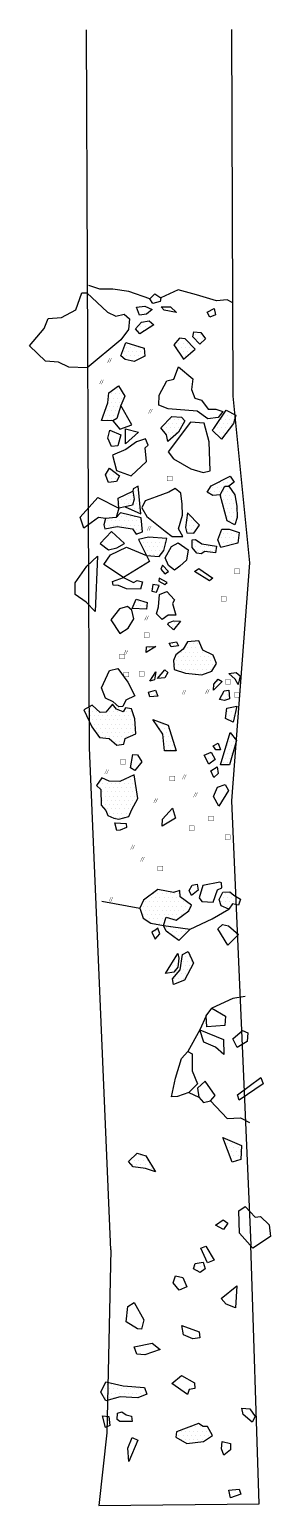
# Model space of a CAD drawing. Header units: metres. Extents: x 3.22 to 3.93, y -21.26 to -16.9.
import ezdxf

# ---------------------------------------------------------------- set-up
doc = ezdxf.new("R2010")
doc.units = ezdxf.units.M
doc.header["$LTSCALE"] = 25
doc.header["$MEASUREMENT"] = 0
doc.linetypes.add('STRICHPUNKTX2', pattern=[2, 1, -0.5, 0, -0.5])
doc.layers.get('0').update_dxf_attribs({"linetype": 'CONTINUOUS'})
for name, color, linetype in [('BEFUND', 1, 'CONTINUOUS'), ('FEUER', 1, 'CONTINUOUS'), ('GRABUNGSGRENZE', 3, 'STRICHPUNKTX2'), ('STEINE', 4, 'CONTINUOUS'), ('STEINESCHRAFF', 4, 'CONTINUOUS')]:
    doc.layers.add(name, color=color, linetype=linetype)

# ---------------------------------------------------------------- blocks, each defined once
blk = doc.blocks.new('HK')
at = {"layer": 'FEUER', "const_width": 0.1}
for points in [[(-0.66, -1.37), (0, 0)], [(0.52, -0.03), (-0.1, -1.37)]]:
    blk.add_lwpolyline(points, dxfattribs=at)
blk = doc.blocks.new('RL')
at = {"layer": 'FEUER', "const_width": 0.1}
blk.add_lwpolyline([(0, -1.4), (0, 0), (1.5, 0), (1.5, -1.4), (0, -1.4)], dxfattribs=at)
blk = doc.blocks.new('*X3')
at = {"color": 0}
for p, q in [((380, -2017.5), (380, -2017.5)), ((380.625, -2018.75), (380.625, -2018.75)), ((381.25, -2020), (381.25, -2020)), ((381.875, -2018.75), (381.875, -2018.75)), ((381.875, -2021.25), (381.875, -2021.25)), ((382.5, -2020), (382.5, -2020)), ((383.125, -2018.75), (383.125, -2018.75)), ((383.125, -2021.25), (383.125, -2021.25)), ((383.75, -2020), (383.75, -2020)), ((384.375, -2021.25), (384.375, -2021.25)), ((351.875, -2023.75), (351.875, -2023.75)), ((352.5, -2025), (352.5, -2025)), ((353.125, -2023.75), (353.125, -2023.75)), ((353.75, -2022.5), (353.75, -2022.5)), ((353.75, -2025), (353.75, -2025)), ((354.375, -2023.75), (354.375, -2023.75)), ((355, -2022.5), (355, -2022.5)), ((355, -2025), (355, -2025)), ((355.625, -2023.75), (355.625, -2023.75)), ((356.25, -2022.5), (356.25, -2022.5)), ((356.25, -2025), (356.25, -2025)), ((356.875, -2023.75), (356.875, -2023.75)), ((356.875, -2026.25), (356.875, -2026.25)), ((357.5, -2025), (357.5, -2025)), ((358.125, -2026.25), (358.125, -2026.25)), ((381.875, -2023.75), (381.875, -2023.75)), ((382.5, -2022.5), (382.5, -2022.5)), ((383.125, -2023.75), (383.125, -2023.75)), ((383.75, -2022.5), (383.75, -2022.5)), ((371.25, -2055), (371.25, -2055)), ((371.875, -2056.25), (371.875, -2056.25)), ((372.5, -2055), (372.5, -2055)), ((373.125, -2056.25), (373.125, -2056.25)), ((344.375, -2091.25), (344.375, -2091.25)), ((345, -2090), (345, -2090)), ((345.625, -2091.25), (345.625, -2091.25)), ((346.25, -2090), (346.25, -2090)), ((346.875, -2091.25), (346.875, -2091.25)), ((347.5, -2090), (347.5, -2090)), ((348.125, -2091.25), (348.125, -2091.25)), ((349.375, -2091.25), (349.375, -2091.25)), ((350.625, -2091.25), (350.625, -2091.25)), ((351.875, -2091.25), (351.875, -2091.25)), ((353.125, -2091.25), (353.125, -2091.25)), ((354.375, -2091.25), (354.375, -2091.25)), ((355.625, -2091.25), (355.625, -2091.25)), ((343.75, -2092.5), (343.75, -2092.5)), ((344.375, -2093.75), (344.375, -2093.75)), ((345, -2092.5), (345, -2092.5)), ((345.625, -2093.75), (345.625, -2093.75)), ((346.25, -2092.5), (346.25, -2092.5)), ((346.875, -2093.75), (346.875, -2093.75)), ((347.5, -2092.5), (347.5, -2092.5)), ((348.125, -2093.75), (348.125, -2093.75)), ((348.75, -2092.5), (348.75, -2092.5)), ((350, -2092.5), (350, -2092.5)), ((351.25, -2092.5), (351.25, -2092.5)), ((351.875, -2093.75), (351.875, -2093.75)), ((352.5, -2092.5), (352.5, -2092.5)), ((353.125, -2093.75), (353.125, -2093.75)), ((353.75, -2092.5), (353.75, -2092.5)), ((354.375, -2093.75), (354.375, -2093.75)), ((355, -2092.5), (355, -2092.5)), ((356.25, -2092.5), (356.25, -2092.5)), ((366.875, -2103.75), (366.875, -2103.75)), ((368.125, -2103.75), (368.125, -2103.75)), ((369.375, -2103.75), (369.375, -2103.75)), ((370, -2102.5), (370, -2102.5)), ((370.625, -2103.75), (370.625, -2103.75)), ((371.25, -2102.5), (371.25, -2102.5)), ((371.875, -2103.75), (371.875, -2103.75)), ((372.5, -2102.5), (372.5, -2102.5)), ((373.125, -2103.75), (373.125, -2103.75)), ((373.75, -2102.5), (373.75, -2102.5)), ((374.375, -2103.75), (374.375, -2103.75)), ((366.25, -2105), (366.25, -2105)), ((366.875, -2106.25), (366.875, -2106.25)), ((367.5, -2105), (367.5, -2105)), ((368.125, -2106.25), (368.125, -2106.25)), ((368.75, -2105), (368.75, -2105)), ((369.375, -2106.25), (369.375, -2106.25)), ((370, -2105), (370, -2105)), ((370.625, -2106.25), (370.625, -2106.25)), ((371.25, -2105), (371.25, -2105)), ((371.875, -2106.25), (371.875, -2106.25)), ((372.5, -2105), (372.5, -2105)), ((373.125, -2106.25), (373.125, -2106.25)), ((373.75, -2105), (373.75, -2105)), ((375, -2105), (375, -2105))]:
    blk.add_line(p, q, dxfattribs=at)
blk = doc.blocks.new('*X4')
at = {"color": 0}
for p, q in [((353.75, -1860), (353.75, -1860)), ((354.375, -1858.75), (354.375, -1858.75)), ((355, -1860), (355, -1860)), ((355.625, -1858.75), (355.625, -1858.75)), ((356.25, -1860), (356.25, -1860)), ((363.75, -1865), (363.75, -1865)), ((365, -1865), (365, -1865)), ((366.25, -1865), (366.25, -1865)), ((364.375, -1866.25), (364.375, -1866.25)), ((357.5, -1872.5), (357.5, -1872.5)), ((364.375, -1871.25), (364.375, -1871.25)), ((365.625, -1871.25), (365.625, -1871.25)), ((366.875, -1873.75), (366.875, -1873.75)), ((368.125, -1873.75), (368.125, -1873.75)), ((368.75, -1872.5), (368.75, -1872.5)), ((369.375, -1871.25), (369.375, -1871.25)), ((369.375, -1873.75), (369.375, -1873.75)), ((370, -1872.5), (370, -1872.5)), ((370.625, -1871.25), (370.625, -1871.25)), ((370.625, -1873.75), (370.625, -1873.75)), ((371.25, -1872.5), (371.25, -1872.5)), ((371.875, -1871.25), (371.875, -1871.25)), ((371.875, -1873.75), (371.875, -1873.75)), ((372.5, -1872.5), (372.5, -1872.5)), ((373.125, -1873.75), (373.125, -1873.75)), ((374.375, -1873.75), (374.375, -1873.75)), ((365, -1877.5), (365, -1877.5)), ((365.625, -1876.25), (365.625, -1876.25)), ((366.25, -1875), (366.25, -1875)), ((366.25, -1877.5), (366.25, -1877.5)), ((366.875, -1876.25), (366.875, -1876.25)), ((367.5, -1875), (367.5, -1875)), ((367.5, -1877.5), (367.5, -1877.5)), ((368.125, -1876.25), (368.125, -1876.25)), ((368.75, -1875), (368.75, -1875)), ((368.75, -1877.5), (368.75, -1877.5)), ((369.375, -1876.25), (369.375, -1876.25)), ((370, -1875), (370, -1875)), ((370, -1877.5), (370, -1877.5)), ((370.625, -1876.25), (370.625, -1876.25)), ((371.25, -1875), (371.25, -1875)), ((371.25, -1877.5), (371.25, -1877.5)), ((371.875, -1876.25), (371.875, -1876.25)), ((372.5, -1875), (372.5, -1875)), ((372.5, -1877.5), (372.5, -1877.5)), ((373.125, -1876.25), (373.125, -1876.25)), ((373.75, -1875), (373.75, -1875)), ((373.75, -1877.5), (373.75, -1877.5)), ((374.375, -1876.25), (374.375, -1876.25)), ((375, -1875), (375, -1875)), ((375, -1877.5), (375, -1877.5)), ((375.625, -1876.25), (375.625, -1876.25)), ((376.25, -1875), (376.25, -1875)), ((376.25, -1877.5), (376.25, -1877.5)), ((376.875, -1876.25), (376.875, -1876.25)), ((360.625, -1881.25), (360.625, -1881.25)), ((361.25, -1880), (361.25, -1880)), ((361.875, -1881.25), (361.875, -1881.25)), ((362.5, -1880), (362.5, -1880)), ((365.625, -1878.75), (365.625, -1878.75)), ((366.875, -1878.75), (366.875, -1878.75)), ((368.125, -1878.75), (368.125, -1878.75)), ((368.75, -1880), (368.75, -1880)), ((369.375, -1878.75), (369.375, -1878.75)), ((370, -1880), (370, -1880)), ((370.625, -1878.75), (370.625, -1878.75)), ((371.25, -1880), (371.25, -1880)), ((371.875, -1878.75), (371.875, -1878.75)), ((372.5, -1880), (372.5, -1880)), ((373.125, -1878.75), (373.125, -1878.75)), ((373.75, -1880), (373.75, -1880)), ((374.375, -1878.75), (374.375, -1878.75)), ((375.625, -1878.75), (375.625, -1878.75)), ((377.5, -1882.5), (377.5, -1882.5)), ((378.75, -1882.5), (378.75, -1882.5)), ((358.125, -1886.25), (358.125, -1886.25)), ((359.375, -1886.25), (359.375, -1886.25)), ((376.875, -1883.75), (376.875, -1883.75)), ((379.375, -1886.25), (379.375, -1886.25)), ((380.625, -1886.25), (380.625, -1886.25)), ((339.375, -1891.25), (339.375, -1891.25)), ((340, -1890), (340, -1890)), ((340.625, -1891.25), (340.625, -1891.25)), ((341.875, -1891.25), (341.875, -1891.25)), ((345.625, -1891.25), (345.625, -1891.25)), ((346.25, -1890), (346.25, -1890)), ((346.875, -1891.25), (346.875, -1891.25)), ((348.125, -1891.25), (348.125, -1891.25)), ((350.625, -1891.25), (350.625, -1891.25)), ((351.875, -1891.25), (351.875, -1891.25)), ((378.75, -1887.5), (378.75, -1887.5)), ((380, -1887.5), (380, -1887.5)), ((380.625, -1891.25), (380.625, -1891.25)), ((381.875, -1891.25), (381.875, -1891.25)), ((382.5, -1890), (382.5, -1890)), ((340, -1892.5), (340, -1892.5)), ((340.625, -1893.75), (340.625, -1893.75)), ((341.25, -1892.5), (341.25, -1892.5)), ((341.25, -1895), (341.25, -1895)), ((341.875, -1893.75), (341.875, -1893.75)), ((342.5, -1892.5), (342.5, -1892.5)), ((342.5, -1895), (342.5, -1895)), ((343.125, -1893.75), (343.125, -1893.75)), ((343.75, -1892.5), (343.75, -1892.5)), ((343.75, -1895), (343.75, -1895)), ((344.375, -1893.75), (344.375, -1893.75)), ((345, -1892.5), (345, -1892.5)), ((345, -1895), (345, -1895)), ((345.625, -1893.75), (345.625, -1893.75)), ((346.25, -1892.5), (346.25, -1892.5)), ((346.25, -1895), (346.25, -1895)), ((346.875, -1893.75), (346.875, -1893.75)), ((347.5, -1892.5), (347.5, -1892.5)), ((347.5, -1895), (347.5, -1895)), ((348.125, -1893.75), (348.125, -1893.75)), ((348.75, -1892.5), (348.75, -1892.5)), ((348.75, -1895), (348.75, -1895)), ((349.375, -1893.75), (349.375, -1893.75)), ((350, -1892.5), (350, -1892.5)), ((350, -1895), (350, -1895)), ((350.625, -1893.75), (350.625, -1893.75)), ((351.25, -1892.5), (351.25, -1892.5)), ((351.25, -1895), (351.25, -1895)), ((351.875, -1893.75), (351.875, -1893.75)), ((352.5, -1892.5), (352.5, -1892.5)), ((352.5, -1895), (352.5, -1895)), ((353.125, -1893.75), (353.125, -1893.75)), ((360, -1895), (360, -1895)), ((361.25, -1895), (361.25, -1895)), ((381.25, -1892.5), (381.25, -1892.5)), ((381.875, -1893.75), (381.875, -1893.75)), ((382.5, -1892.5), (382.5, -1892.5)), ((341.875, -1896.25), (341.875, -1896.25)), ((342.5, -1897.5), (342.5, -1897.5)), ((343.125, -1896.25), (343.125, -1896.25)), ((343.125, -1898.75), (343.125, -1898.75)), ((343.75, -1897.5), (343.75, -1897.5)), ((344.375, -1896.25), (344.375, -1896.25)), ((344.375, -1898.75), (344.375, -1898.75)), ((345, -1897.5), (345, -1897.5)), ((345.625, -1896.25), (345.625, -1896.25)), ((345.625, -1898.75), (345.625, -1898.75)), ((346.25, -1897.5), (346.25, -1897.5)), ((346.875, -1896.25), (346.875, -1896.25)), ((346.875, -1898.75), (346.875, -1898.75)), ((347.5, -1897.5), (347.5, -1897.5)), ((347.5, -1900), (347.5, -1900)), ((348.125, -1896.25), (348.125, -1896.25)), ((348.125, -1898.75), (348.125, -1898.75)), ((348.75, -1897.5), (348.75, -1897.5)), ((348.75, -1900), (348.75, -1900)), ((349.375, -1896.25), (349.375, -1896.25)), ((349.375, -1898.75), (349.375, -1898.75)), ((350, -1897.5), (350, -1897.5)), ((350, -1900), (350, -1900)), ((350.625, -1896.25), (350.625, -1896.25)), ((350.625, -1898.75), (350.625, -1898.75)), ((351.25, -1897.5), (351.25, -1897.5)), ((351.875, -1896.25), (351.875, -1896.25)), ((352.5, -1897.5), (352.5, -1897.5)), ((353.125, -1896.25), (353.125, -1896.25)), ((360.625, -1896.25), (360.625, -1896.25)), ((361.25, -1897.5), (361.25, -1897.5)), ((361.875, -1896.25), (361.875, -1896.25)), ((361.875, -1898.75), (361.875, -1898.75)), ((362.5, -1897.5), (362.5, -1897.5)), ((362.5, -1900), (362.5, -1900)), ((363.125, -1896.25), (363.125, -1896.25)), ((363.125, -1898.75), (363.125, -1898.75)), ((363.75, -1900), (363.75, -1900)), ((381.25, -1900), (381.25, -1900)), ((381.875, -1898.75), (381.875, -1898.75)), ((382.5, -1900), (382.5, -1900)), ((361.875, -1901.25), (361.875, -1901.25)), ((362.5, -1902.5), (362.5, -1902.5)), ((363.125, -1901.25), (363.125, -1901.25)), ((363.75, -1902.5), (363.75, -1902.5)), ((364.375, -1901.25), (364.375, -1901.25)), ((365, -1902.5), (365, -1902.5)), ((375.625, -1903.75), (375.625, -1903.75)), ((376.875, -1901.25), (376.875, -1901.25)), ((377.5, -1902.5), (377.5, -1902.5)), ((380, -1902.5), (380, -1902.5)), ((380.625, -1901.25), (380.625, -1901.25)), ((380.625, -1903.75), (380.625, -1903.75)), ((381.25, -1902.5), (381.25, -1902.5)), ((381.875, -1901.25), (381.875, -1901.25)), ((381.875, -1903.75), (381.875, -1903.75)), ((382.5, -1902.5), (382.5, -1902.5)), ((375, -1905), (375, -1905)), ((375.625, -1906.25), (375.625, -1906.25)), ((376.25, -1905), (376.25, -1905)), ((379.375, -1906.25), (379.375, -1906.25)), ((380, -1905), (380, -1905)), ((380.625, -1906.25), (380.625, -1906.25)), ((381.25, -1905), (381.25, -1905)), ((342.5, -1912.5), (342.5, -1912.5)), ((343.75, -1912.5), (343.75, -1912.5)), ((345, -1912.5), (345, -1912.5)), ((346.25, -1912.5), (346.25, -1912.5)), ((347.5, -1912.5), (347.5, -1912.5)), ((348.75, -1912.5), (348.75, -1912.5)), ((350, -1912.5), (350, -1912.5)), ((350.625, -1911.25), (350.625, -1911.25)), ((351.25, -1912.5), (351.25, -1912.5)), ((351.875, -1911.25), (351.875, -1911.25)), ((352.5, -1912.5), (352.5, -1912.5)), ((353.125, -1911.25), (353.125, -1911.25)), ((343.125, -1913.75), (343.125, -1913.75)), ((343.75, -1915), (343.75, -1915)), ((343.75, -1917.5), (343.75, -1917.5)), ((344.375, -1913.75), (344.375, -1913.75)), ((344.375, -1916.25), (344.375, -1916.25)), ((345, -1915), (345, -1915)), ((345, -1917.5), (345, -1917.5)), ((345.625, -1913.75), (345.625, -1913.75)), ((345.625, -1916.25), (345.625, -1916.25)), ((346.25, -1915), (346.25, -1915)), ((346.25, -1917.5), (346.25, -1917.5)), ((346.875, -1913.75), (346.875, -1913.75)), ((346.875, -1916.25), (346.875, -1916.25)), ((347.5, -1915), (347.5, -1915)), ((347.5, -1917.5), (347.5, -1917.5)), ((348.125, -1913.75), (348.125, -1913.75)), ((348.125, -1916.25), (348.125, -1916.25)), ((348.75, -1915), (348.75, -1915)), ((348.75, -1917.5), (348.75, -1917.5)), ((349.375, -1913.75), (349.375, -1913.75)), ((349.375, -1916.25), (349.375, -1916.25)), ((350, -1915), (350, -1915)), ((350, -1917.5), (350, -1917.5)), ((350.625, -1913.75), (350.625, -1913.75)), ((350.625, -1916.25), (350.625, -1916.25)), ((351.25, -1915), (351.25, -1915)), ((351.25, -1917.5), (351.25, -1917.5)), ((351.875, -1913.75), (351.875, -1913.75)), ((351.875, -1916.25), (351.875, -1916.25)), ((352.5, -1915), (352.5, -1915)), ((352.5, -1917.5), (352.5, -1917.5)), ((353.125, -1913.75), (353.125, -1913.75)), ((353.125, -1916.25), (353.125, -1916.25)), ((353.75, -1915), (353.75, -1915)), ((353.75, -1917.5), (353.75, -1917.5)), ((344.375, -1918.75), (344.375, -1918.75)), ((345, -1920), (345, -1920)), ((345.625, -1918.75), (345.625, -1918.75)), ((345.625, -1921.25), (345.625, -1921.25)), ((346.25, -1920), (346.25, -1920)), ((346.875, -1918.75), (346.875, -1918.75)), ((346.875, -1921.25), (346.875, -1921.25)), ((347.5, -1920), (347.5, -1920)), ((348.125, -1918.75), (348.125, -1918.75)), ((348.125, -1921.25), (348.125, -1921.25)), ((348.75, -1920), (348.75, -1920)), ((349.375, -1918.75), (349.375, -1918.75)), ((349.375, -1921.25), (349.375, -1921.25)), ((350, -1920), (350, -1920)), ((350.625, -1918.75), (350.625, -1918.75)), ((350.625, -1921.25), (350.625, -1921.25)), ((351.25, -1920), (351.25, -1920)), ((351.875, -1918.75), (351.875, -1918.75)), ((347.5, -1922.5), (347.5, -1922.5)), ((348.75, -1922.5), (348.75, -1922.5)), ((350, -1922.5), (350, -1922.5)), ((356.25, -1947.5), (356.25, -1947.5)), ((356.875, -1946.25), (356.875, -1946.25)), ((357.5, -1947.5), (357.5, -1947.5)), ((358.125, -1946.25), (358.125, -1946.25)), ((358.75, -1945), (358.75, -1945)), ((358.75, -1947.5), (358.75, -1947.5)), ((359.375, -1946.25), (359.375, -1946.25)), ((360, -1945), (360, -1945)), ((360, -1947.5), (360, -1947.5)), ((360.625, -1946.25), (360.625, -1946.25)), ((361.25, -1945), (361.25, -1945)), ((361.25, -1947.5), (361.25, -1947.5)), ((361.875, -1946.25), (361.875, -1946.25)), ((362.5, -1945), (362.5, -1945)), ((362.5, -1947.5), (362.5, -1947.5)), ((363.125, -1946.25), (363.125, -1946.25)), ((363.75, -1945), (363.75, -1945)), ((363.75, -1947.5), (363.75, -1947.5)), ((364.375, -1946.25), (364.375, -1946.25)), ((365, -1945), (365, -1945)), ((365, -1947.5), (365, -1947.5)), ((365.625, -1946.25), (365.625, -1946.25)), ((366.25, -1945), (366.25, -1945)), ((366.25, -1947.5), (366.25, -1947.5)), ((366.875, -1946.25), (366.875, -1946.25)), ((367.5, -1947.5), (367.5, -1947.5)), ((378.75, -1947.5), (378.75, -1947.5)), ((379.375, -1946.25), (379.375, -1946.25)), ((380, -1945), (380, -1945)), ((380, -1947.5), (380, -1947.5)), ((380.625, -1946.25), (380.625, -1946.25)), ((381.25, -1945), (381.25, -1945)), ((381.25, -1947.5), (381.25, -1947.5)), ((381.875, -1946.25), (381.875, -1946.25)), ((382.5, -1947.5), (382.5, -1947.5)), ((383.125, -1946.25), (383.125, -1946.25)), ((383.75, -1947.5), (383.75, -1947.5)), ((355, -1950), (355, -1950)), ((355.625, -1948.75), (355.625, -1948.75)), ((355.625, -1951.25), (355.625, -1951.25)), ((356.25, -1950), (356.25, -1950)), ((356.875, -1948.75), (356.875, -1948.75)), ((356.875, -1951.25), (356.875, -1951.25)), ((357.5, -1950), (357.5, -1950)), ((358.125, -1948.75), (358.125, -1948.75)), ((358.125, -1951.25), (358.125, -1951.25)), ((358.75, -1950), (358.75, -1950)), ((359.375, -1948.75), (359.375, -1948.75)), ((359.375, -1951.25), (359.375, -1951.25)), ((360, -1950), (360, -1950)), ((360.625, -1948.75), (360.625, -1948.75)), ((360.625, -1951.25), (360.625, -1951.25)), ((361.25, -1950), (361.25, -1950)), ((361.875, -1948.75), (361.875, -1948.75)), ((361.875, -1951.25), (361.875, -1951.25)), ((362.5, -1950), (362.5, -1950)), ((363.125, -1948.75), (363.125, -1948.75)), ((363.125, -1951.25), (363.125, -1951.25)), ((363.75, -1950), (363.75, -1950)), ((364.375, -1948.75), (364.375, -1948.75)), ((364.375, -1951.25), (364.375, -1951.25)), ((365, -1950), (365, -1950)), ((365.625, -1948.75), (365.625, -1948.75)), ((365.625, -1951.25), (365.625, -1951.25)), ((366.25, -1950), (366.25, -1950)), ((366.875, -1948.75), (366.875, -1948.75)), ((366.875, -1951.25), (366.875, -1951.25)), ((367.5, -1950), (367.5, -1950)), ((368.125, -1948.75), (368.125, -1948.75)), ((368.75, -1950), (368.75, -1950)), ((369.375, -1948.75), (369.375, -1948.75)), ((379.375, -1948.75), (379.375, -1948.75)), ((380.625, -1948.75), (380.625, -1948.75)), ((356.25, -1952.5), (356.25, -1952.5)), ((357.5, -1952.5), (357.5, -1952.5)), ((358.125, -1953.75), (358.125, -1953.75)), ((358.75, -1952.5), (358.75, -1952.5)), ((359.375, -1953.75), (359.375, -1953.75)), ((359.375, -1956.25), (359.375, -1956.25)), ((360, -1952.5), (360, -1952.5)), ((360.625, -1953.75), (360.625, -1953.75)), ((361.25, -1952.5), (361.25, -1952.5)), ((361.875, -1953.75), (361.875, -1953.75)), ((362.5, -1955), (362.5, -1955)), ((363.125, -1956.25), (363.125, -1956.25)), ((363.75, -1955), (363.75, -1955)), ((364.375, -1956.25), (364.375, -1956.25)), ((365, -1952.5), (365, -1952.5)), ((365, -1955), (365, -1955)), ((365.625, -1956.25), (365.625, -1956.25)), ((366.875, -1956.25), (366.875, -1956.25)), ((368.125, -1956.25), (368.125, -1956.25)), ((358.75, -1957.5), (358.75, -1957.5)), ((360, -1957.5), (360, -1957.5)), ((365, -1957.5), (365, -1957.5)), ((366.25, -1957.5), (366.25, -1957.5)), ((367.5, -1957.5), (367.5, -1957.5)), ((365, -1965), (365, -1965)), ((365.625, -1963.75), (365.625, -1963.75)), ((367.5, -1965), (367.5, -1965)), ((368.125, -1963.75), (368.125, -1963.75)), ((368.75, -1962.5), (368.75, -1962.5)), ((368.75, -1965), (368.75, -1965)), ((369.375, -1963.75), (369.375, -1963.75)), ((370, -1965), (370, -1965)), ((363.75, -1967.5), (363.75, -1967.5)), ((364.375, -1966.25), (364.375, -1966.25)), ((365, -1967.5), (365, -1967.5)), ((365.625, -1966.25), (365.625, -1966.25)), ((365.625, -1968.75), (365.625, -1968.75)), ((366.875, -1966.25), (366.875, -1966.25)), ((366.875, -1968.75), (366.875, -1968.75)), ((367.5, -1967.5), (367.5, -1967.5)), ((368.125, -1966.25), (368.125, -1966.25)), ((368.125, -1968.75), (368.125, -1968.75)), ((368.75, -1967.5), (368.75, -1967.5)), ((369.375, -1966.25), (369.375, -1966.25)), ((365, -1970), (365, -1970)), ((365.625, -1971.25), (365.625, -1971.25)), ((366.25, -1970), (366.25, -1970)), ((367.5, -1970), (367.5, -1970))]:
    blk.add_line(p, q, dxfattribs=at)
blk = doc.blocks.new('*X5')
at = {"color": 0}
for p, q in [((355, -1777.5), (355, -1777.5)), ((355.625, -1776.25), (355.625, -1776.25)), ((356.25, -1777.5), (356.25, -1777.5)), ((356.875, -1776.25), (356.875, -1776.25)), ((357.5, -1777.5), (357.5, -1777.5)), ((354.375, -1778.75), (354.375, -1778.75)), ((355.625, -1778.75), (355.625, -1778.75)), ((366.875, -1781.25), (366.875, -1781.25)), ((371.25, -1780), (371.25, -1780)), ((371.875, -1781.25), (371.875, -1781.25)), ((372.5, -1780), (372.5, -1780)), ((373.125, -1781.25), (373.125, -1781.25)), ((349.375, -1786.25), (349.375, -1786.25)), ((350, -1785), (350, -1785)), ((350.625, -1783.75), (350.625, -1783.75)), ((350.625, -1786.25), (350.625, -1786.25)), ((351.25, -1785), (351.25, -1785)), ((351.875, -1783.75), (351.875, -1783.75)), ((351.875, -1786.25), (351.875, -1786.25)), ((352.5, -1785), (352.5, -1785)), ((353.125, -1783.75), (353.125, -1783.75)), ((353.125, -1786.25), (353.125, -1786.25)), ((353.75, -1785), (353.75, -1785)), ((354.375, -1783.75), (354.375, -1783.75)), ((354.375, -1786.25), (354.375, -1786.25)), ((355, -1785), (355, -1785)), ((355.625, -1786.25), (355.625, -1786.25)), ((365.625, -1783.75), (365.625, -1783.75)), ((366.25, -1782.5), (366.25, -1782.5)), ((366.25, -1785), (366.25, -1785)), ((366.875, -1783.75), (366.875, -1783.75)), ((367.5, -1782.5), (367.5, -1782.5)), ((367.5, -1785), (367.5, -1785)), ((368.125, -1783.75), (368.125, -1783.75)), ((368.125, -1786.25), (368.125, -1786.25)), ((368.75, -1782.5), (368.75, -1782.5)), ((368.75, -1785), (368.75, -1785)), ((369.375, -1783.75), (369.375, -1783.75)), ((370, -1785), (370, -1785)), ((372.5, -1782.5), (372.5, -1782.5)), ((351.25, -1787.5), (351.25, -1787.5)), ((352.5, -1787.5), (352.5, -1787.5)), ((353.75, -1787.5), (353.75, -1787.5)), ((345.625, -1798.75), (345.625, -1798.75)), ((346.25, -1797.5), (346.25, -1797.5)), ((346.875, -1796.25), (346.875, -1796.25)), ((346.875, -1798.75), (346.875, -1798.75)), ((347.5, -1797.5), (347.5, -1797.5)), ((348.125, -1796.25), (348.125, -1796.25)), ((348.125, -1798.75), (348.125, -1798.75)), ((348.75, -1797.5), (348.75, -1797.5)), ((349.375, -1798.75), (349.375, -1798.75)), ((344.375, -1803.75), (344.375, -1803.75)), ((345, -1802.5), (345, -1802.5)), ((345.625, -1801.25), (345.625, -1801.25)), ((345.625, -1803.75), (345.625, -1803.75)), ((346.25, -1800), (346.25, -1800)), ((346.25, -1802.5), (346.25, -1802.5)), ((346.875, -1801.25), (346.875, -1801.25)), ((346.875, -1803.75), (346.875, -1803.75)), ((347.5, -1800), (347.5, -1800)), ((347.5, -1802.5), (347.5, -1802.5)), ((348.125, -1801.25), (348.125, -1801.25)), ((348.125, -1803.75), (348.125, -1803.75)), ((348.75, -1800), (348.75, -1800)), ((379.375, -1803.75), (379.375, -1803.75)), ((380.625, -1803.75), (380.625, -1803.75)), ((381.875, -1803.75), (381.875, -1803.75)), ((343.75, -1805), (343.75, -1805)), ((345, -1805), (345, -1805)), ((346.25, -1805), (346.25, -1805)), ((361.25, -1807.5), (361.25, -1807.5)), ((362.5, -1807.5), (362.5, -1807.5)), ((363.125, -1806.25), (363.125, -1806.25)), ((363.75, -1805), (363.75, -1805)), ((363.75, -1807.5), (363.75, -1807.5)), ((364.375, -1806.25), (364.375, -1806.25)), ((365, -1805), (365, -1805)), ((365, -1807.5), (365, -1807.5)), ((365.625, -1806.25), (365.625, -1806.25)), ((366.25, -1805), (366.25, -1805)), ((366.25, -1807.5), (366.25, -1807.5)), ((366.875, -1806.25), (366.875, -1806.25)), ((367.5, -1805), (367.5, -1805)), ((377.5, -1807.5), (377.5, -1807.5)), ((378.125, -1806.25), (378.125, -1806.25)), ((378.75, -1805), (378.75, -1805)), ((378.75, -1807.5), (378.75, -1807.5)), ((379.375, -1806.25), (379.375, -1806.25)), ((380, -1805), (380, -1805)), ((380, -1807.5), (380, -1807.5)), ((380.625, -1806.25), (380.625, -1806.25)), ((381.25, -1805), (381.25, -1805)), ((381.25, -1807.5), (381.25, -1807.5)), ((381.875, -1806.25), (381.875, -1806.25)), ((382.5, -1805), (382.5, -1805)), ((363.125, -1808.75), (363.125, -1808.75)), ((363.125, -1811.25), (363.125, -1811.25)), ((363.75, -1810), (363.75, -1810)), ((364.375, -1808.75), (364.375, -1808.75)), ((365.625, -1808.75), (365.625, -1808.75)), ((376.875, -1808.75), (376.875, -1808.75)), ((378.125, -1808.75), (378.125, -1808.75)), ((378.75, -1810), (378.75, -1810)), ((379.375, -1808.75), (379.375, -1808.75)), ((345.625, -1821.25), (345.625, -1821.25)), ((346.25, -1820), (346.25, -1820)), ((346.875, -1821.25), (346.875, -1821.25)), ((345, -1822.5), (345, -1822.5)), ((346.25, -1822.5), (346.25, -1822.5)), ((347.5, -1822.5), (347.5, -1822.5)), ((353.75, -1825), (353.75, -1825)), ((376.25, -1825), (376.25, -1825)), ((377.5, -1825), (377.5, -1825)), ((378.125, -1823.75), (378.125, -1823.75)), ((378.75, -1825), (378.75, -1825)), ((379.375, -1823.75), (379.375, -1823.75)), ((380, -1825), (380, -1825)), ((380.625, -1823.75), (380.625, -1823.75)), ((381.25, -1822.5), (381.25, -1822.5)), ((381.875, -1823.75), (381.875, -1823.75)), ((348.75, -1830), (348.75, -1830)), ((349.375, -1828.75), (349.375, -1828.75)), ((350, -1827.5), (350, -1827.5)), ((350, -1830), (350, -1830)), ((350.625, -1828.75), (350.625, -1828.75)), ((351.25, -1827.5), (351.25, -1827.5)), ((351.25, -1830), (351.25, -1830)), ((351.875, -1828.75), (351.875, -1828.75)), ((352.5, -1827.5), (352.5, -1827.5)), ((352.5, -1830), (352.5, -1830)), ((353.125, -1826.25), (353.125, -1826.25)), ((353.125, -1828.75), (353.125, -1828.75)), ((353.75, -1827.5), (353.75, -1827.5)), ((353.75, -1830), (353.75, -1830)), ((354.375, -1828.75), (354.375, -1828.75)), ((375.625, -1826.25), (375.625, -1826.25)), ((376.875, -1826.25), (376.875, -1826.25)), ((378.125, -1826.25), (378.125, -1826.25)), ((378.75, -1827.5), (378.75, -1827.5)), ((379.375, -1826.25), (379.375, -1826.25)), ((379.375, -1828.75), (379.375, -1828.75)), ((380, -1827.5), (380, -1827.5)), ((380, -1830), (380, -1830)), ((380.625, -1826.25), (380.625, -1826.25)), ((380.625, -1828.75), (380.625, -1828.75)), ((381.25, -1827.5), (381.25, -1827.5)), ((381.25, -1830), (381.25, -1830)), ((381.875, -1826.25), (381.875, -1826.25)), ((381.875, -1828.75), (381.875, -1828.75)), ((382.5, -1827.5), (382.5, -1827.5)), ((382.5, -1830), (382.5, -1830)), ((348.125, -1833.75), (348.125, -1833.75)), ((349.375, -1833.75), (349.375, -1833.75)), ((350.625, -1833.75), (350.625, -1833.75)), ((351.875, -1831.25), (351.875, -1831.25)), ((351.875, -1833.75), (351.875, -1833.75)), ((353.125, -1831.25), (353.125, -1831.25)), ((353.125, -1833.75), (353.125, -1833.75)), ((354.375, -1831.25), (354.375, -1831.25)), ((369.375, -1833.75), (369.375, -1833.75)), ((380, -1832.5), (380, -1832.5)), ((380.625, -1831.25), (380.625, -1831.25)), ((380.625, -1833.75), (380.625, -1833.75)), ((381.25, -1832.5), (381.25, -1832.5)), ((381.875, -1831.25), (381.875, -1831.25)), ((381.875, -1833.75), (381.875, -1833.75)), ((382.5, -1832.5), (382.5, -1832.5)), ((383.125, -1831.25), (383.125, -1831.25)), ((383.125, -1833.75), (383.125, -1833.75)), ((344.375, -1836.25), (344.375, -1836.25)), ((345, -1835), (345, -1835)), ((345.625, -1836.25), (345.625, -1836.25)), ((346.25, -1835), (346.25, -1835)), ((346.875, -1836.25), (346.875, -1836.25)), ((347.5, -1835), (347.5, -1835)), ((348.125, -1836.25), (348.125, -1836.25)), ((348.75, -1835), (348.75, -1835)), ((349.375, -1836.25), (349.375, -1836.25)), ((350, -1835), (350, -1835)), ((350.625, -1836.25), (350.625, -1836.25)), ((351.25, -1835), (351.25, -1835)), ((351.875, -1836.25), (351.875, -1836.25)), ((352.5, -1835), (352.5, -1835)), ((353.125, -1836.25), (353.125, -1836.25)), ((353.75, -1835), (353.75, -1835)), ((353.75, -1837.5), (353.75, -1837.5)), ((354.375, -1836.25), (354.375, -1836.25)), ((355, -1835), (355, -1835)), ((355, -1837.5), (355, -1837.5)), ((368.75, -1835), (368.75, -1835)), ((368.75, -1837.5), (368.75, -1837.5)), ((369.375, -1836.25), (369.375, -1836.25)), ((370, -1835), (370, -1835)), ((370, -1837.5), (370, -1837.5)), ((370.625, -1836.25), (370.625, -1836.25)), ((371.25, -1837.5), (371.25, -1837.5)), ((371.875, -1836.25), (371.875, -1836.25)), ((379.375, -1838.75), (379.375, -1838.75)), ((380, -1837.5), (380, -1837.5)), ((380.625, -1838.75), (380.625, -1838.75)), ((381.25, -1835), (381.25, -1835)), ((381.25, -1837.5), (381.25, -1837.5)), ((381.875, -1838.75), (381.875, -1838.75)), ((382.5, -1835), (382.5, -1835)), ((383.125, -1838.75), (383.125, -1838.75)), ((355.625, -1841.25), (355.625, -1841.25)), ((356.25, -1842.5), (356.25, -1842.5)), ((356.875, -1841.25), (356.875, -1841.25)), ((357.5, -1840), (357.5, -1840)), ((357.5, -1842.5), (357.5, -1842.5)), ((358.125, -1841.25), (358.125, -1841.25)), ((358.75, -1840), (358.75, -1840)), ((358.75, -1842.5), (358.75, -1842.5)), ((359.375, -1841.25), (359.375, -1841.25)), ((360, -1840), (360, -1840)), ((360, -1842.5), (360, -1842.5)), ((360.625, -1841.25), (360.625, -1841.25)), ((361.25, -1842.5), (361.25, -1842.5)), ((361.875, -1841.25), (361.875, -1841.25)), ((370.625, -1841.25), (370.625, -1841.25)), ((371.25, -1842.5), (371.25, -1842.5)), ((371.875, -1841.25), (371.875, -1841.25)), ((372.5, -1842.5), (372.5, -1842.5)), ((373.75, -1842.5), (373.75, -1842.5)), ((375, -1842.5), (375, -1842.5)), ((376.25, -1842.5), (376.25, -1842.5)), ((378.125, -1841.25), (378.125, -1841.25)), ((378.75, -1840), (378.75, -1840)), ((378.75, -1842.5), (378.75, -1842.5)), ((379.375, -1841.25), (379.375, -1841.25)), ((380, -1840), (380, -1840)), ((380.625, -1841.25), (380.625, -1841.25)), ((381.25, -1840), (381.25, -1840)), ((381.875, -1841.25), (381.875, -1841.25)), ((382.5, -1840), (382.5, -1840)), ((383.125, -1841.25), (383.125, -1841.25)), ((383.75, -1840), (383.75, -1840)), ((356.875, -1843.75), (356.875, -1843.75)), ((357.5, -1845), (357.5, -1845)), ((358.125, -1843.75), (358.125, -1843.75)), ((358.75, -1845), (358.75, -1845)), ((359.375, -1843.75), (359.375, -1843.75)), ((360, -1845), (360, -1845)), ((360.625, -1843.75), (360.625, -1843.75)), ((371.875, -1843.75), (371.875, -1843.75)), ((373.125, -1843.75), (373.125, -1843.75)), ((374.375, -1843.75), (374.375, -1843.75)), ((375.625, -1843.75), (375.625, -1843.75)), ((376.875, -1843.75), (376.875, -1843.75)), ((361.875, -1848.75), (361.875, -1848.75)), ((362.5, -1850), (362.5, -1850)), ((371.25, -1850), (371.25, -1850)), ((372.5, -1850), (372.5, -1850)), ((373.125, -1851.25), (373.125, -1851.25)), ((374.375, -1851.25), (374.375, -1851.25)), ((358.75, -1855), (358.75, -1855)), ((361.25, -1852.5), (361.25, -1852.5)), ((375, -1852.5), (375, -1852.5))]:
    blk.add_line(p, q, dxfattribs=at)

msp = doc.modelspace()

# ---------------------------------------------------------------- linework, layer by layer
at = {"layer": 'BEFUND'}
for points in [[(3.5763, -17.6942), (3.5142, -17.6727), (3.4663, -17.6661), (3.4286, -17.6655), (3.396, -17.6553)], [(3.8199, -17.7046), (3.8046, -17.6969), (3.7735, -17.7004), (3.7144, -17.6826), (3.6604, -17.6677), (3.609, -17.6911)], [(3.4338, -19.4728), (3.5469, -19.4938)], [(3.6957, -19.555), (3.7604, -19.525), (3.8104, -19.4965)], [(3.858, -19.7539), (3.8219, -19.7605), (3.7597, -19.789)], [(3.7429, -19.8114), (3.7245, -19.8526), (3.6883, -19.9168)], [(3.6912, -20.0375), (3.7208, -20.0518)], [(3.7554, -20.0626), (3.8053, -20.1146), (3.845, -20.1126), (3.8715, -20.1263)]]:
    msp.add_lwpolyline(points, dxfattribs=at)
at = {"layer": 'GRABUNGSGRENZE', "flags": 128}
for points in [[(3.4608, -20.5023), (3.398, -19.0203), (3.3884, -16.8997)], [(3.818, -16.899), (3.8222, -17.9812), (3.8708, -18.474), (3.8182, -19.176), (3.8755, -20.488)], [(3.4608, -20.5023), (3.4495, -21.0428), (3.425, -21.2571), (3.9, -21.252), (3.8755, -20.488)]]:
    msp.add_lwpolyline(points, dxfattribs=at)
at = {"layer": 'STEINE'}
for points in [[(3.3907, -17.8978), (3.3362, -17.8963), (3.3062, -17.8815), (3.2674, -17.8784), (3.2201, -17.8325), (3.2639, -17.7816), (3.2757, -17.752), (3.3149, -17.7495), (3.3572, -17.7271), (3.3746, -17.6767), (3.3899, -17.6767), (3.451, -17.7338), (3.4759, -17.745), (3.5004, -17.739), (3.5162, -17.7532), (3.5131, -17.7843), (3.4901, -17.8154), (3.3907, -17.8978)], [(3.5855, -17.7079), (3.5763, -17.6942), (3.5911, -17.6794), (3.609, -17.6911), (3.6069, -17.7023), (3.5855, -17.7079)], [(3.5457, -17.7426), (3.5371, -17.7191), (3.561, -17.7161), (3.5829, -17.7258), (3.5661, -17.7395), (3.5457, -17.7426)], [(3.6191, -17.7278), (3.61, -17.7181), (3.637, -17.7182), (3.6553, -17.735), (3.6191, -17.7278)], [(3.7536, -17.7483), (3.7455, -17.7335), (3.7669, -17.7229), (3.7704, -17.7417), (3.7536, -17.7483)], [(3.5335, -17.7828), (3.5513, -17.7629), (3.5743, -17.7594), (3.588, -17.7706), (3.5462, -17.7976), (3.5335, -17.7828)], [(3.4906, -17.8628), (3.5049, -17.823), (3.5599, -17.8394), (3.5614, -17.8633), (3.5298, -17.8796), (3.5033, -17.873), (3.4906, -17.8628)], [(3.7102, -17.8425), (3.6807, -17.8125), (3.6644, -17.8099), (3.6471, -17.8298), (3.6756, -17.8726), (3.7102, -17.8425)], [(3.724, -17.8278), (3.7036, -17.8069), (3.7062, -17.7916), (3.7271, -17.7936), (3.7413, -17.8125), (3.724, -17.8278)], [(3.6031, -18.0086), (3.6042, -17.979), (3.6266, -17.9367), (3.6475, -17.9317), (3.6613, -17.8945), (3.703, -17.9302), (3.6994, -17.9618), (3.7091, -17.9872), (3.729, -17.9934), (3.7488, -18.0199), (3.7712, -18.0199), (3.7921, -18.0265), (3.7784, -18.0444), (3.7478, -18.0484), (3.7162, -18.026), (3.6301, -18.0193), (3.6031, -18.0086)], [(3.4905, -18.0095), (3.4788, -18.0477), (3.4665, -18.0543), (3.4329, -18.0533), (3.4518, -18.0008), (3.4549, -17.9718), (3.4834, -17.9509), (3.5022, -17.9815), (3.4905, -18.0095)], [(3.4665, -18.0543), (3.4874, -18.0788), (3.5231, -18.0666), (3.4905, -18.0095)], [(3.63, -18.1151), (3.626, -18.0957), (3.6087, -18.0748), (3.6418, -18.0417), (3.6703, -18.0438), (3.68, -18.054), (3.6606, -18.0881), (3.63, -18.1151)], [(3.7661, -18.077), (3.8018, -18.023), (3.8303, -18.0378), (3.8242, -18.0627), (3.7885, -18.1081), (3.7605, -18.0821), (3.7661, -18.077)], [(3.4624, -18.1307), (3.4517, -18.1053), (3.4583, -18.0818), (3.4909, -18.0961), (3.4812, -18.1287), (3.4624, -18.1307)], [(3.5042, -18.1226), (3.5042, -18.0783), (3.5429, -18.088), (3.5042, -18.1226)], [(3.6968, -18.0586), (3.6305, -18.1462), (3.6458, -18.1666), (3.6972, -18.1961), (3.7339, -18.2069), (3.7548, -18.2018), (3.7518, -18.1162), (3.7371, -18.0617), (3.6968, -18.0586)], [(3.4659, -18.1562), (3.4776, -18.2011), (3.5209, -18.2164), (3.5663, -18.1746), (3.5623, -18.1344), (3.5709, -18.1262), (3.5633, -18.1079), (3.5373, -18.116), (3.5057, -18.1389), (3.4659, -18.1562)], [(3.4542, -18.2367), (3.4455, -18.2143), (3.4572, -18.1944), (3.4868, -18.2169), (3.4781, -18.2337), (3.4542, -18.2367)], [(3.503, -18.3081), (3.5499, -18.3295), (3.5418, -18.2475), (3.5265, -18.2556), (3.5255, -18.2617)], [(3.6741, -18.3964), (3.6614, -18.3734), (3.6727, -18.3332), (3.6722, -18.3006), (3.6681, -18.268), (3.6508, -18.2547), (3.632, -18.2654), (3.5947, -18.2786), (3.5626, -18.2903), (3.5524, -18.3117), (3.5677, -18.3367), (3.6217, -18.38), (3.642, -18.3958), (3.6741, -18.3964)], [(3.7848, -18.2726), (3.7624, -18.2747), (3.7456, -18.265), (3.7573, -18.2461), (3.8139, -18.2181), (3.8256, -18.236), (3.8103, -18.2477)], [(3.8046, -18.3496), (3.7848, -18.2726), (3.7981, -18.2477), (3.8103, -18.2477), (3.8281, -18.2732), (3.8332, -18.3068), (3.8347, -18.3399), (3.8275, -18.3618), (3.8046, -18.3496)], [(3.4449, -18.3432), (3.4245, -18.3401), (3.3807, -18.3712), (3.3705, -18.3386), (3.4225, -18.281), (3.4842, -18.3127), (3.477, -18.3397)], [(3.4842, -18.3127), (3.4821, -18.2831), (3.5255, -18.2617), (3.5295, -18.2862), (3.5254, -18.303), (3.503, -18.3081), (3.4842, -18.3127)], [(3.5544, -18.382), (3.5504, -18.3412), (3.4898, -18.3259), (3.477, -18.3397), (3.4449, -18.3432), (3.4398, -18.362), (3.4433, -18.3738), (3.48, -18.3662), (3.5249, -18.3733), (3.5361, -18.3886), (3.5544, -18.382)], [(3.7236, -18.3623), (3.688, -18.3261), (3.6818, -18.3694), (3.6859, -18.3847), (3.7068, -18.3862), (3.7236, -18.3623)], [(3.4627, -18.3814), (3.4296, -18.4171), (3.4535, -18.4354), (3.4785, -18.4293), (3.5014, -18.4166), (3.4627, -18.3814)], [(3.7867, -18.428), (3.7776, -18.4056), (3.7893, -18.374), (3.8112, -18.3741), (3.8408, -18.3838), (3.8367, -18.4159), (3.7867, -18.428)], [(3.4988, -18.5175), (3.4397, -18.4787), (3.4596, -18.4497), (3.507, -18.4273), (3.5661, -18.4518), (3.5757, -18.4702), (3.4988, -18.5175)], [(3.5427, -18.4044), (3.5661, -18.4518), (3.6043, -18.4549), (3.6181, -18.4371), (3.6262, -18.4019), (3.5727, -18.3978), (3.5427, -18.4044)], [(3.6496, -18.4957), (3.6313, -18.4814), (3.6221, -18.4585), (3.64, -18.4259), (3.6604, -18.4147), (3.6899, -18.4356), (3.6848, -18.4657), (3.6654, -18.4835), (3.6496, -18.4957)], [(3.7149, -18.4448), (3.7011, -18.428), (3.7011, -18.4056), (3.7118, -18.4051), (3.7297, -18.4178), (3.7735, -18.425), (3.7709, -18.4438), (3.7393, -18.4402), (3.7286, -18.4469), (3.7149, -18.4448)], [(3.4141, -18.6173), (3.3882, -18.5903), (3.3556, -18.5673), (3.3551, -18.5327), (3.3903, -18.4833), (3.4219, -18.4543), (3.4141, -18.6173)], [(3.4662, -18.5292), (3.4988, -18.5175), (3.5278, -18.5313), (3.539, -18.5257), (3.5543, -18.5303), (3.5482, -18.5517), (3.5074, -18.5506), (3.4835, -18.5404), (3.4677, -18.5394), (3.4662, -18.5292)], [(3.6272, -18.5314), (3.6042, -18.5186), (3.6027, -18.5278), (3.621, -18.5375), (3.6272, -18.5314)], [(3.6313, -18.4998), (3.6134, -18.4804), (3.6089, -18.4921), (3.6206, -18.5059), (3.6313, -18.4998)], [(3.7087, -18.4998), (3.7209, -18.4902), (3.7622, -18.5187), (3.753, -18.5269), (3.7087, -18.4998)], [(3.6037, -18.5405), (3.5849, -18.5374), (3.5818, -18.5573), (3.5955, -18.5604), (3.6037, -18.5405)], [(3.6128, -18.6414), (3.596, -18.6246), (3.6021, -18.6032), (3.6052, -18.5675), (3.6261, -18.5584), (3.649, -18.5833), (3.6429, -18.594), (3.6536, -18.6287), (3.6307, -18.6287), (3.6128, -18.6414)], [(3.5099, -18.6031), (3.487, -18.6092), (3.461, -18.6423), (3.4879, -18.6821), (3.5124, -18.6668), (3.5287, -18.6393), (3.5226, -18.6138), (3.5099, -18.6031)], [(3.5242, -18.6087), (3.5354, -18.5807), (3.568, -18.5909), (3.566, -18.6108), (3.5242, -18.6087)], [(3.6311, -18.6511), (3.6464, -18.645), (3.6673, -18.646), (3.6459, -18.6715), (3.6291, -18.6562), (3.6311, -18.6511)], [(3.5654, -18.7387), (3.5664, -18.7214), (3.5944, -18.7204), (3.5654, -18.7387)], [(3.6331, -18.7112), (3.6556, -18.7067), (3.6606, -18.7184), (3.6398, -18.7214), (3.6331, -18.7112)], [(3.6882, -18.7067), (3.6749, -18.7291), (3.6535, -18.7454), (3.6458, -18.7622), (3.6484, -18.7887), (3.682, -18.7999), (3.7304, -18.804), (3.7594, -18.7939), (3.7737, -18.7709), (3.7635, -18.746), (3.733, -18.7312), (3.7208, -18.7042), (3.6882, -18.7067)], [(3.576, -18.8233), (3.5938, -18.7958), (3.5903, -18.8187), (3.576, -18.8233)], [(3.5994, -18.8156), (3.6208, -18.7897), (3.6295, -18.7978), (3.6208, -18.8136), (3.5994, -18.8156)], [(3.765, -18.8499), (3.7655, -18.8321), (3.7788, -18.8168), (3.79, -18.8239), (3.765, -18.8499)], [(3.8379, -18.8332), (3.8292, -18.8168), (3.8099, -18.8), (3.8318, -18.798), (3.844, -18.8077), (3.8379, -18.8332)], [(3.5719, -18.8559), (3.5928, -18.8498), (3.5999, -18.8671), (3.5759, -18.8696), (3.5719, -18.8559)], [(3.7823, -18.8774), (3.7966, -18.8515), (3.8098, -18.8499), (3.8119, -18.8749), (3.7971, -18.88), (3.7823, -18.8774)], [(3.8225, -18.9437), (3.8001, -18.9335), (3.8037, -18.9029), (3.8332, -18.8968), (3.8225, -18.9437)], [(3.6196, -19.0291), (3.6151, -18.9792), (3.5851, -18.9364), (3.6304, -18.9532), (3.6543, -19.0292), (3.6196, -19.0291)], [(3.8138, -18.9743), (3.8326, -18.9982), (3.8122, -19.0701), (3.7857, -19.07), (3.8138, -18.9743)], [(3.532, -19.0872), (3.5187, -19.0795), (3.5259, -19.0398), (3.5402, -19.0403), (3.5529, -19.0617), (3.532, -19.0872)], [(3.7506, -19.068), (3.7373, -19.042), (3.7582, -19.0328), (3.7699, -19.0547), (3.7506, -19.068)], [(3.7858, -19.0257), (3.7715, -19.0262), (3.7633, -19.0145), (3.7786, -19.0063), (3.7858, -19.0257)], [(3.7658, -19.1077), (3.7572, -19.0878), (3.775, -19.0761), (3.7786, -19.0955), (3.7658, -19.1077)], [(3.4188, -19.1309), (3.431, -19.1426), (3.432, -19.189), (3.4463, -19.2053), (3.4519, -19.2196), (3.4702, -19.2277), (3.485, -19.2303), (3.514, -19.2232), (3.5227, -19.2018), (3.5406, -19.1697), (3.5299, -19.0999), (3.4876, -19.1197), (3.4555, -19.1187), (3.4341, -19.109), (3.4188, -19.1309)], [(3.7805, -19.1918), (3.7642, -19.1638), (3.776, -19.1358), (3.7994, -19.1281), (3.8091, -19.1455), (3.7805, -19.1918)], [(3.6123, -19.2508), (3.6134, -19.2309), (3.643, -19.1983), (3.6526, -19.2274), (3.6123, -19.2508)], [(3.4788, -19.2644), (3.4727, -19.241), (3.5064, -19.2436), (3.5069, -19.2548), (3.4885, -19.2629), (3.4788, -19.2644)], [(3.6993, -19.4562), (3.6922, -19.4409), (3.7019, -19.4256), (3.7167, -19.4221), (3.7197, -19.4404), (3.6993, -19.4562)], [(3.7829, -19.4165), (3.733, -19.4267), (3.7227, -19.4628), (3.7299, -19.474), (3.764, -19.4756), (3.7763, -19.4394), (3.7895, -19.4338), (3.7885, -19.4186), (3.7829, -19.4165)], [(3.6998, -19.4842), (3.6662, -19.4597), (3.6652, -19.4414), (3.6458, -19.4475), (3.5995, -19.4383), (3.5571, -19.4698), (3.5469, -19.4938), (3.5566, -19.5233), (3.5795, -19.5376), (3.6167, -19.5448), (3.6249, -19.5203), (3.6544, -19.5285), (3.6916, -19.5015), (3.6998, -19.4842)], [(3.8252, -19.4553), (3.8445, -19.4665), (3.8389, -19.4843), (3.8206, -19.4807), (3.8104, -19.4965), (3.7874, -19.4863), (3.7818, -19.468), (3.7926, -19.4461), (3.8134, -19.4451), (3.8252, -19.4553)], [(3.5938, -19.557), (3.582, -19.5646), (3.5917, -19.585), (3.6055, -19.5687), (3.5999, -19.5529), (3.5938, -19.557)], [(3.6167, -19.5448), (3.6957, -19.555), (3.6625, -19.5886), (3.6248, -19.5616), (3.6167, -19.5448)], [(3.7777, -19.5541), (3.791, -19.5413), (3.8093, -19.5459), (3.8383, -19.5714), (3.8072, -19.603), (3.7777, -19.5541)], [(3.6472, -19.6824), (3.6227, -19.6864), (3.6589, -19.6268), (3.6625, -19.6411), (3.6594, -19.6676), (3.6472, -19.6824)], [(3.6466, -19.7185), (3.6436, -19.7022), (3.666, -19.6753), (3.6732, -19.6304), (3.69, -19.6218), (3.7053, -19.6554), (3.6787, -19.7063), (3.6466, -19.7185)], [(3.7454, -19.8435), (3.7429, -19.8114), (3.7597, -19.789), (3.8004, -19.8119), (3.7984, -19.8394), (3.7454, -19.8435)], [(3.7245, -19.8526), (3.7943, -19.8807), (3.7952, -19.925), (3.7703, -19.9036), (3.7362, -19.8893), (3.7245, -19.8526)], [(3.8345, -19.9047), (3.8218, -19.8797), (3.8503, -19.8542), (3.8661, -19.8614), (3.8646, -19.8869), (3.8345, -19.9047)], [(3.7172, -20.0121), (3.6912, -20.0375), (3.6586, -20.0492), (3.6403, -20.0502), (3.652, -19.9952), (3.6704, -19.9372), (3.6883, -19.9168), (3.702, -19.9234), (3.7015, -19.9734), (3.7172, -20.0121)], [(3.8354, -20.0448), (3.9042, -19.9929), (3.9113, -20.0122), (3.841, -20.0601), (3.8354, -20.0448)], [(3.7692, -20.0463), (3.7396, -20.0045), (3.7177, -20.0253), (3.7208, -20.0518), (3.735, -20.0671), (3.7554, -20.0626), (3.7692, -20.0463)], [(3.8195, -20.243), (3.792, -20.1706), (3.847, -20.1941), (3.846, -20.2359), (3.8195, -20.243)], [(3.5927, -20.2718), (3.5632, -20.2621), (3.5265, -20.257), (3.5127, -20.2417), (3.5392, -20.2168), (3.5642, -20.2244), (3.5927, -20.2718)], [(3.8814, -20.4973), (3.8412, -20.4529), (3.8392, -20.3867), (3.8586, -20.374), (3.8881, -20.4056), (3.9034, -20.4041), (3.9289, -20.428), (3.9334, -20.4627), (3.8814, -20.4973)], [(3.7704, -20.4294), (3.7933, -20.4136), (3.8071, -20.4238), (3.7943, -20.4422), (3.7704, -20.4294)], [(3.7464, -20.541), (3.727, -20.4977), (3.7423, -20.4916), (3.7668, -20.5329), (3.7464, -20.541)], [(3.7251, -20.5688), (3.7057, -20.5586), (3.7103, -20.5427), (3.7338, -20.5386), (3.7395, -20.5586), (3.7251, -20.5688)], [(3.6627, -20.6209), (3.6454, -20.6), (3.652, -20.579), (3.6735, -20.5841), (3.6858, -20.6117), (3.6627, -20.6209)], [(3.787, -20.646), (3.8341, -20.6087), (3.83, -20.6731), (3.8023, -20.6624), (3.787, -20.646)], [(3.5395, -20.7355), (3.5063, -20.7145), (3.5114, -20.6695), (3.5298, -20.6578), (3.5589, -20.7089), (3.5518, -20.7365), (3.5395, -20.7355)], [(3.6755, -20.7534), (3.6714, -20.7258), (3.7226, -20.7447), (3.7246, -20.7616), (3.7037, -20.7646), (3.6755, -20.7534)], [(3.5303, -20.7882), (3.583, -20.7774), (3.607, -20.7963), (3.5615, -20.8127), (3.5375, -20.8107), (3.5303, -20.7882)], [(3.6413, -20.8971), (3.6704, -20.8736), (3.7088, -20.8945), (3.7093, -20.9114), (3.6924, -20.9145), (3.6873, -20.9298), (3.6413, -20.8971)], [(3.4464, -20.9482), (3.4311, -20.9221), (3.4464, -20.8915), (3.4971, -20.9042), (3.5605, -20.9083), (3.5671, -20.9283), (3.541, -20.939), (3.4884, -20.9359), (3.4464, -20.9482)], [(3.4449, -21.0265), (3.4362, -20.9927), (3.4551, -20.9948), (3.4582, -21.0208), (3.4449, -21.0265)], [(3.5242, -21.0096), (3.4879, -21.0091), (3.4797, -21.0034), (3.4802, -20.985), (3.493, -20.9804), (3.5058, -20.9896), (3.5221, -20.9932), (3.5242, -21.0096)], [(3.8791, -21.0111), (3.852, -20.9881), (3.8484, -20.9697), (3.8724, -20.9717), (3.8883, -20.9948), (3.8791, -21.0111)], [(3.7614, -21.0505), (3.7471, -21.0239), (3.7343, -21.0239), (3.72, -21.0147), (3.6556, -21.0398), (3.6535, -21.0556), (3.6858, -21.074), (3.7348, -21.0684), (3.7614, -21.0505)], [(3.5144, -21.1277), (3.5109, -21.0878), (3.5242, -21.0561), (3.5405, -21.0643), (3.5144, -21.1277)], [(3.7957, -21.1088), (3.7885, -21.0894), (3.7906, -21.0684), (3.8151, -21.0745), (3.8151, -21.0924), (3.7957, -21.1088)], [(3.8151, -21.2341), (3.81, -21.2121), (3.8407, -21.209), (3.8458, -21.2233), (3.8151, -21.2341)]]:
    msp.add_lwpolyline(points, dxfattribs=at)
for points in [[(3.4959, -18.8976), (3.4842, -18.8986), (3.4679, -18.8843), (3.4455, -18.8731), (3.4328, -18.843), (3.4573, -18.7921), (3.4818, -18.7855), (3.5113, -18.8258), (3.5321, -18.8665), (3.5056, -18.8788)], [(3.5224, -18.9048), (3.5046, -18.9017), (3.4969, -18.9139), (3.4776, -18.9062), (3.4654, -18.8909), (3.4465, -18.9149), (3.4292, -18.9159), (3.4058, -18.894), (3.3813, -18.9077), (3.4042, -18.9576), (3.4276, -18.9898), (3.4561, -18.9928), (3.4785, -19.0122), (3.4994, -19.0087), (3.503, -18.9929), (3.5351, -18.9786), (3.5316, -18.9348)]]:
    msp.add_lwpolyline(points, close=True, dxfattribs=at)

# ---------------------------------------------------------------- block references
at = {"layer": 'FEUER', "xscale": 0.01, "yscale": 0.01, "zscale": 0.01}
for name, p in [('HK', (3.458, -17.8688)), ('HK', (3.434, -17.9325)), ('HK', (3.5786, -18.0192)), ('RL', (3.6274, -18.2175)), ('HK', (3.5748, -18.3647)), ('RL', (3.8264, -18.4918)), ('RL', (3.7876, -18.5733)), ('HK', (3.5675, -18.6296)), ('RL', (3.5593, -18.6801)), ('HK', (3.5057, -18.7315)), ('RL', (3.4864, -18.7432)), ('RL', (3.4996, -18.7967)), ('RL', (3.5449, -18.7942)), ('RL', (3.7997, -18.8183)), ('HK', (3.6779, -18.8488)), ('HK', (3.7472, -18.8468)), ('RL', (3.8272, -18.8566)), ('HK', (3.4494, -19.0835)), ('RL', (3.4892, -19.054)), ('RL', (3.6354, -19.1036)), ('HK', (3.6787, -19.099)), ('HK', (3.5941, -19.1692)), ('HK', (3.7118, -19.152)), ('RL', (3.6928, -19.2498)), ('RL', (3.7494, -19.2218)), ('HK', (3.5262, -19.3063)), ('RL', (3.7988, -19.2764)), ('HK', (3.5547, -19.3425)), ('RL', (3.6, -19.3695)), ('HK', (3.4619, -19.4601))]:
    msp.add_blockref(name, p, dxfattribs=at)
at = {"layer": 'STEINESCHRAFF', "xscale": 0.01, "yscale": 0.01, "zscale": 0.01}
for name in ['*X5', '*X4', '*X3']:
    msp.add_blockref(name, (0, 0), dxfattribs=at)

doc.saveas('drawing.dxf')
